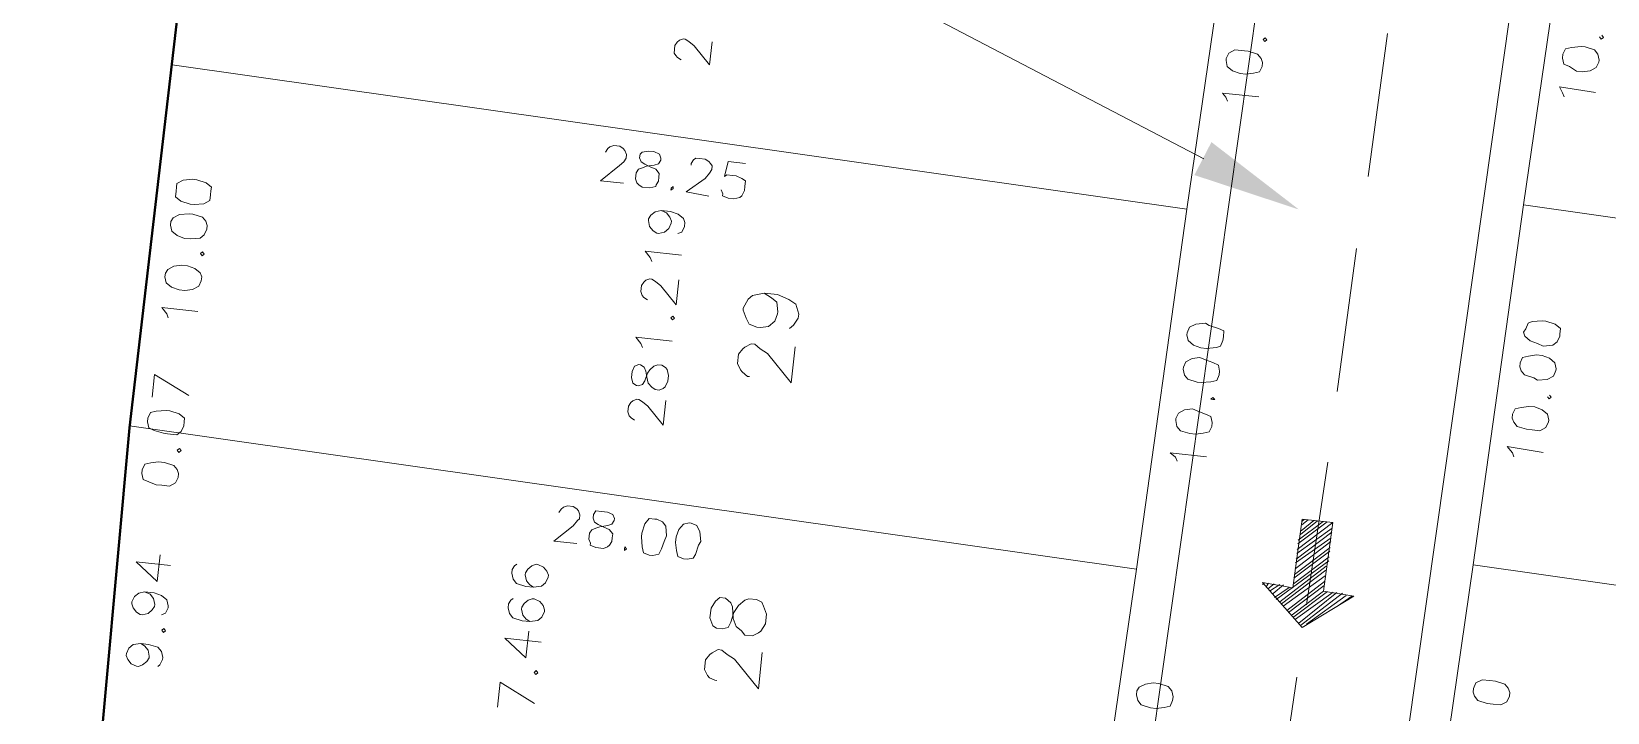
# Model space of a CAD drawing. Header units: metres. Extents: x -977055 to 805873, y -1033982 to 242021.
# Drawn here: x 2374.73 to 2418.34, y 748.14 to 766.97 of the extents above; entities that cross this region are included whole.
import ezdxf

# ---------------------------------------------------------------- set-up
doc = ezdxf.new("R2010")
doc.units = ezdxf.units.M
for name, color, linetype in [('PDF_acera', 7, 'Continuous'), ('PDF_areas por lote', 7, 'Continuous'), ('PDF_COTAS', 7, 'Continuous'), ('PDF_linea de centro', 7, 'Continuous'), ('PDF_LOTES', 7, 'Continuous'), ('PDF_No. lotes', 7, 'Continuous'), ('PDF_Poligono Ceres', 7, 'Continuous'), ('PDF_texto', 7, 'Continuous'), ('PDF_VIAS', 7, 'Continuous')]:
    doc.layers.add(name, color=color, linetype=linetype)

# ---------------------------------------------------------------- blocks, each defined once
blk = doc.blocks.new('CALLE')
at = {"layer": 'PDF_acera', "lineweight": 9}
blk.add_lwpolyline([(-252.9576, -89.201952), (-307.105344, -49.702464), (-306.046944, -17.865792), (-307.317024, -16.51104), (-314.76816, -16.257024), (-401.895648, -17.950464), (-475.348608, -28.280448), (-505.661184, -25.18992), (-527.252544, -16.595712), (-544.694976, -0.169344), (-560.697984, 15.706656), (-555.067296, 23.07312), (-538.30224, 6.435072), (-522.299232, -8.67888), (-503.417376, -16.172352), (-483.942816, -18.162144), (-475.517952, -19.008864), (-402.61536, -8.763552), (-314.725824, -7.070112), (-69.8544, -15.410304), (-68.457312, -14.097888), (-67.94928, 1.100736)], dxfattribs=at)
blk.add_lwpolyline([(-202.620096, -50.252832), (-201.265344, -48.982752), (-200.206944, -17.865792), (-201.477024, -16.468704), (-297.368064, -13.208832), (-298.722816, -14.478912), (-299.781216, -45.595872), (-298.511136, -46.950624)], close=True, dxfattribs=at)
at = {"layer": 'PDF_areas por lote', "lineweight": 9}
for points in [[(-247.115232, 4.2336), (-246.734208, 5.037984), (-247.284576, 5.037984)], [(-245.76048, 4.2336), (-245.76048, 5.037984), (-246.141504, 4.529952), (-245.5488, 4.529952)], [(-244.871424, 4.953312), (-244.91376, 4.995648), (-244.998432, 5.037984), (-245.083104, 5.037984), (-245.210112, 4.995648), (-245.294784, 4.910976), (-245.33712, 4.699296), (-245.33712, 4.529952), (-245.294784, 4.360608), (-245.210112, 4.275936), (-245.083104, 4.2336), (-245.040768, 4.2336), (-244.956096, 4.275936), (-244.871424, 4.360608), (-244.829088, 4.487616), (-244.829088, 4.529952), (-244.871424, 4.614624), (-244.956096, 4.699296), (-245.040768, 4.741632), (-245.083104, 4.741632), (-245.210112, 4.699296), (-245.294784, 4.614624), (-245.33712, 4.529952)], [(-244.109376, 4.953312), (-244.151712, 4.995648), (-244.236384, 5.037984), (-244.321056, 5.037984), (-244.448064, 4.995648), (-244.532736, 4.910976), (-244.575072, 4.699296), (-244.575072, 4.529952), (-244.532736, 4.360608), (-244.448064, 4.275936), (-244.321056, 4.2336), (-244.27872, 4.2336), (-244.194048, 4.275936), (-244.109376, 4.360608), (-244.06704, 4.487616), (-244.06704, 4.529952), (-244.109376, 4.614624), (-244.194048, 4.699296), (-244.27872, 4.741632), (-244.321056, 4.741632), (-244.448064, 4.699296), (-244.532736, 4.614624), (-244.575072, 4.529952)], [(-240.68016, 2.709504), (-240.637824, 2.794176), (-240.595488, 2.836512), (-240.510816, 2.878848), (-240.383808, 2.878848), (-240.299136, 2.836512), (-240.2568, 2.794176), (-240.214464, 2.709504), (-240.214464, 2.667168), (-240.2568, 2.582496), (-240.341472, 2.455488), (-240.722496, 2.074464), (-240.172128, 2.074464)], [(-239.071392, 2.709504), (-238.98672, 2.75184), (-238.859712, 2.878848), (-238.859712, 2.074464)], [(-238.012992, 2.709504), (-237.970656, 2.794176), (-237.92832, 2.836512), (-237.843648, 2.878848), (-237.71664, 2.878848), (-237.631968, 2.836512), (-237.589632, 2.794176), (-237.547296, 2.709504), (-237.547296, 2.667168), (-237.589632, 2.582496), (-237.674304, 2.455488), (-238.055328, 2.074464), (-237.50496, 2.074464)], [(-237.166272, 2.709504), (-237.0816, 2.75184), (-236.954592, 2.878848), (-236.954592, 2.074464)], [(-236.0232, 2.624832), (-236.065536, 2.497824), (-236.150208, 2.413152), (-236.23488, 2.370816), (-236.277216, 2.370816), (-236.404224, 2.413152), (-236.488896, 2.497824), (-236.531232, 2.624832), (-236.531232, 2.667168), (-236.488896, 2.75184), (-236.404224, 2.836512), (-236.277216, 2.878848), (-236.23488, 2.878848), (-236.150208, 2.836512), (-236.065536, 2.75184), (-236.0232, 2.624832), (-236.0232, 2.413152), (-236.065536, 2.243808), (-236.150208, 2.1168), (-236.23488, 2.074464), (-236.319552, 2.074464), (-236.44656, 2.1168), (-236.488896, 2.201472)], [(-232.678656, 2.54016), (-232.63632, 2.624832), (-232.593984, 2.667168), (-232.551648, 2.709504), (-232.382304, 2.709504), (-232.297632, 2.667168), (-232.255296, 2.624832), (-232.21296, 2.54016), (-232.21296, 2.497824), (-232.255296, 2.413152), (-232.339968, 2.286144), (-232.720992, 1.90512), (-232.21296, 1.90512)]]:
    blk.add_lwpolyline(points, dxfattribs=at)
for points in [[(-246.437856, 4.318272), (-246.480192, 4.275936), (-246.437856, 4.2336), (-246.39552, 4.275936)], [(-239.748768, 2.878848), (-239.875776, 2.836512), (-239.918112, 2.75184), (-239.918112, 2.709504), (-239.875776, 2.624832), (-239.791104, 2.582496), (-239.62176, 2.54016), (-239.537088, 2.497824), (-239.452416, 2.413152), (-239.41008, 2.32848), (-239.41008, 2.243808), (-239.452416, 2.159136), (-239.494752, 2.1168), (-239.62176, 2.074464), (-239.748768, 2.074464), (-239.875776, 2.1168), (-239.918112, 2.159136), (-239.960448, 2.243808), (-239.960448, 2.32848), (-239.918112, 2.413152), (-239.83344, 2.497824), (-239.706432, 2.54016), (-239.579424, 2.582496), (-239.494752, 2.624832), (-239.452416, 2.709504), (-239.452416, 2.75184), (-239.494752, 2.836512), (-239.62176, 2.878848)], [(-238.35168, 2.159136), (-238.394016, 2.1168), (-238.35168, 2.074464), (-238.309344, 2.1168)]]:
    blk.add_lwpolyline(points, close=True, dxfattribs=at)
at = {"layer": 'PDF_COTAS', "lineweight": 9}
for points in [[(-246.734208, 12.997152), (-246.776544, 12.91248), (-246.861216, 12.827808), (-246.988224, 12.785472), (-247.03056, 12.785472), (-247.115232, 12.827808), (-247.199904, 12.91248), (-247.24224, 12.997152), (-247.24224, 13.039488), (-247.199904, 13.166496), (-247.115232, 13.251168), (-247.03056, 13.293504), (-246.988224, 13.293504), (-246.861216, 13.251168), (-246.776544, 13.166496), (-246.734208, 12.997152), (-246.734208, 12.827808), (-246.776544, 12.616128), (-246.861216, 12.531456), (-246.988224, 12.48912), (-247.03056, 12.48912), (-247.157568, 12.531456), (-247.199904, 12.573792)], [(-245.591136, 13.039488), (-245.633472, 12.91248), (-245.718144, 12.827808), (-245.845152, 12.785472), (-245.887488, 12.785472), (-245.97216, 12.827808), (-246.056832, 12.91248), (-246.099168, 13.039488), (-246.099168, 13.081824), (-246.056832, 13.166496), (-245.97216, 13.251168), (-245.887488, 13.293504), (-245.845152, 13.293504), (-245.718144, 13.251168), (-245.633472, 13.166496), (-245.591136, 13.039488), (-245.591136, 12.827808), (-245.633472, 12.658464), (-245.718144, 12.531456), (-245.845152, 12.48912), (-245.887488, 12.48912), (-246.014496, 12.531456), (-246.056832, 12.616128)], [(-244.956096, 12.531456), (-244.956096, 13.293504), (-245.33712, 12.785472), (-244.744416, 12.785472)], [(-241.188192, 12.531456), (-240.807168, 13.33584), (-241.3152, 13.33584)], [(-239.537088, 13.166496), (-239.452416, 13.208832), (-239.325408, 13.33584), (-239.325408, 12.531456)], [(-240.299136, -9.271584), (-240.214464, -9.229248), (-240.129792, -9.10224), (-240.129792, -9.906624)], [(-232.297632, -9.5256), (-232.21296, -9.483264), (-232.128288, -9.398592), (-232.128288, -10.202976)], [(-239.41008, -16.638048), (-239.325408, -16.595712), (-239.1984, -16.468704), (-239.240736, -17.273088)], [(-231.408576, -16.892064), (-231.323904, -16.849728), (-231.196896, -16.765056), (-231.239232, -17.56944)], [(-238.012992, -17.230752), (-238.055328, -17.273088), (-238.012992, -17.315424), (-237.970656, -17.273088)], [(-230.011488, -17.527104), (-230.053824, -17.56944), (-230.011488, -17.611776), (-229.969152, -17.56944)]]:
    blk.add_lwpolyline(points, dxfattribs=at)
for points in [[(-243.00864, 13.378176), (-243.135648, 13.33584), (-243.177984, 13.208832), (-243.22032, 13.039488), (-243.22032, 12.91248), (-243.22032, 12.743136), (-243.135648, 12.616128), (-243.00864, 12.573792), (-242.923968, 12.573792), (-242.839296, 12.616128), (-242.754624, 12.7008), (-242.712288, 12.91248), (-242.712288, 13.039488), (-242.754624, 13.208832), (-242.79696, 13.33584), (-242.923968, 13.378176)], [(-241.865568, 13.378176), (-241.992576, 13.33584), (-242.034912, 13.208832), (-242.077248, 12.997152), (-242.077248, 12.91248), (-242.077248, 12.7008), (-241.992576, 12.616128), (-241.865568, 12.573792), (-241.780896, 12.573792), (-241.696224, 12.573792), (-241.611552, 12.7008), (-241.569216, 12.91248), (-241.569216, 12.997152), (-241.611552, 13.208832), (-241.653888, 13.33584), (-241.780896, 13.378176)], [(-238.648032, 13.33584), (-238.77504, 13.293504), (-238.859712, 13.166496), (-238.902048, 12.997152), (-238.902048, 12.870144), (-238.859712, 12.7008), (-238.77504, 12.573792), (-238.648032, 12.531456), (-238.56336, 12.531456), (-238.478688, 12.573792), (-238.394016, 12.7008), (-238.35168, 12.870144), (-238.35168, 12.997152), (-238.394016, 13.166496), (-238.478688, 13.293504), (-238.56336, 13.33584)], [(-237.50496, 13.33584), (-237.631968, 13.293504), (-237.71664, 13.166496), (-237.758976, 12.997152), (-237.758976, 12.870144), (-237.71664, 12.658464), (-237.631968, 12.573792), (-237.50496, 12.531456), (-237.420288, 12.531456), (-237.335616, 12.573792), (-237.250944, 12.658464), (-237.208608, 12.870144), (-237.208608, 12.954816), (-237.250944, 13.166496), (-237.335616, 13.293504), (-237.420288, 13.33584)], [(-236.742912, 13.293504), (-236.86992, 13.293504), (-236.954592, 13.166496), (-236.996928, 12.954816), (-236.996928, 12.870144), (-236.954592, 12.658464), (-236.86992, 12.531456), (-236.742912, 12.531456), (-236.65824, 12.531456), (-236.573568, 12.531456), (-236.488896, 12.658464), (-236.44656, 12.870144), (-236.44656, 12.954816), (-236.488896, 13.166496), (-236.573568, 13.293504), (-236.65824, 13.293504)], [(-246.39552, 12.573792), (-246.437856, 12.531456), (-246.39552, 12.48912), (-246.353184, 12.531456)], [(-242.415936, 12.658464), (-242.458272, 12.616128), (-242.415936, 12.573792), (-242.3736, 12.616128)], [(-238.055328, 12.616128), (-238.097664, 12.573792), (-238.055328, 12.531456), (-238.012992, 12.573792)], [(-243.516672, 3.683232), (-243.516672, 4.191264), (-243.135648, 3.81024), (-243.00864, 3.725568), (-242.966304, 3.683232), (-242.881632, 3.683232), (-242.79696, 3.725568), (-242.754624, 3.767904), (-242.712288, 3.852576), (-242.712288, 3.979584), (-242.754624, 4.064256), (-242.79696, 4.106592), (-242.881632, 4.148928), (-242.79696, 4.106592), (-242.754624, 4.064256), (-242.712288, 3.979584), (-242.712288, 3.852576), (-242.754624, 3.767904), (-242.79696, 3.725568), (-242.881632, 3.683232), (-242.966304, 3.683232), (-243.00864, 3.725568), (-243.135648, 3.81024), (-243.516672, 4.191264)], [(-235.515168, 3.513888), (-235.515168, 4.02192), (-235.134144, 3.640896), (-235.049472, 3.556224), (-234.9648, 3.513888), (-234.880128, 3.513888), (-234.795456, 3.556224), (-234.75312, 3.59856), (-234.710784, 3.683232), (-234.710784, 3.81024), (-234.75312, 3.894912), (-234.795456, 3.937248), (-234.880128, 3.979584), (-234.795456, 3.937248), (-234.75312, 3.894912), (-234.710784, 3.81024), (-234.710784, 3.683232), (-234.75312, 3.59856), (-234.795456, 3.556224), (-234.880128, 3.513888), (-234.9648, 3.513888), (-235.049472, 3.556224), (-235.134144, 3.640896), (-235.515168, 4.02192)], [(-242.754624, 3.217536), (-242.754624, 3.344544), (-242.839296, 3.38688), (-242.923968, 3.38688), (-243.00864, 3.344544), (-243.050976, 3.259872), (-243.093312, 3.132864), (-243.135648, 3.005856), (-243.22032, 2.921184), (-243.304992, 2.921184), (-243.389664, 2.921184), (-243.474336, 2.96352), (-243.516672, 3.005856), (-243.559008, 3.090528), (-243.559008, 3.259872), (-243.516672, 3.38688), (-243.474336, 3.38688), (-243.389664, 3.429216), (-243.262656, 3.429216), (-243.177984, 3.38688), (-243.135648, 3.302208), (-243.093312, 3.217536), (-243.050976, 3.048192), (-243.00864, 2.96352), (-242.923968, 2.921184), (-242.881632, 2.921184), (-242.79696, 2.96352), (-242.754624, 3.090528)], [(-242.754624, 3.217536), (-242.754624, 3.344544), (-242.839296, 3.38688), (-242.923968, 3.38688), (-243.00864, 3.344544), (-243.050976, 3.259872), (-243.093312, 3.132864), (-243.135648, 3.005856), (-243.22032, 2.921184), (-243.304992, 2.921184), (-243.389664, 2.921184), (-243.474336, 2.96352), (-243.516672, 3.005856), (-243.559008, 3.090528), (-243.559008, 3.259872), (-243.516672, 3.38688), (-243.474336, 3.38688), (-243.389664, 3.429216), (-243.262656, 3.429216), (-243.177984, 3.38688), (-243.135648, 3.302208), (-243.093312, 3.217536), (-243.050976, 3.048192), (-243.00864, 2.96352), (-242.923968, 2.921184), (-242.881632, 2.921184), (-242.79696, 2.96352), (-242.754624, 3.090528)], [(-234.75312, 3.048192), (-234.795456, 3.1752), (-234.837792, 3.217536), (-234.922464, 3.217536), (-235.007136, 3.1752), (-235.049472, 3.090528), (-235.091808, 2.96352), (-235.134144, 2.836512), (-235.218816, 2.75184), (-235.303488, 2.75184), (-235.38816, 2.75184), (-235.472832, 2.794176), (-235.515168, 2.794176), (-235.557504, 2.921184), (-235.557504, 3.090528), (-235.515168, 3.1752), (-235.472832, 3.217536), (-235.38816, 3.259872), (-235.261152, 3.259872), (-235.17648, 3.217536), (-235.134144, 3.132864), (-235.091808, 3.048192), (-235.049472, 2.878848), (-235.007136, 2.794176), (-234.922464, 2.75184), (-234.880128, 2.75184), (-234.795456, 2.794176), (-234.75312, 2.921184)], [(-234.75312, 3.048192), (-234.795456, 3.1752), (-234.837792, 3.217536), (-234.922464, 3.217536), (-235.007136, 3.1752), (-235.049472, 3.090528), (-235.091808, 2.96352), (-235.134144, 2.836512), (-235.218816, 2.75184), (-235.303488, 2.75184), (-235.38816, 2.75184), (-235.472832, 2.794176), (-235.515168, 2.794176), (-235.557504, 2.921184), (-235.557504, 3.090528), (-235.515168, 3.1752), (-235.472832, 3.217536), (-235.38816, 3.259872), (-235.261152, 3.259872), (-235.17648, 3.217536), (-235.134144, 3.132864), (-235.091808, 3.048192), (-235.049472, 2.878848), (-235.007136, 2.794176), (-234.922464, 2.75184), (-234.880128, 2.75184), (-234.795456, 2.794176), (-234.75312, 2.921184)], [(-243.474336, 2.624832), (-243.516672, 2.624832), (-243.559008, 2.624832), (-243.516672, 2.582496)], [(-243.474336, 2.624832), (-243.516672, 2.624832), (-243.559008, 2.624832), (-243.516672, 2.582496)], [(-235.472832, 2.413152), (-235.515168, 2.455488), (-235.557504, 2.455488), (-235.515168, 2.413152)], [(-235.472832, 2.413152), (-235.515168, 2.455488), (-235.557504, 2.455488), (-235.515168, 2.413152)], [(-242.79696, 2.032128), (-242.79696, 2.159136), (-242.923968, 2.243808), (-243.135648, 2.286144), (-243.22032, 2.286144), (-243.432, 2.243808), (-243.559008, 2.201472), (-243.601344, 2.074464), (-243.601344, 1.989792), (-243.559008, 1.862784), (-243.432, 1.820448), (-243.262656, 1.778112), (-243.135648, 1.735776), (-242.923968, 1.778112), (-242.839296, 1.862784), (-242.79696, 1.989792)], [(-242.79696, 2.032128), (-242.79696, 2.159136), (-242.923968, 2.243808), (-243.135648, 2.286144), (-243.22032, 2.286144), (-243.432, 2.243808), (-243.559008, 2.201472), (-243.601344, 2.074464), (-243.601344, 1.989792), (-243.559008, 1.862784), (-243.432, 1.820448), (-243.262656, 1.778112), (-243.135648, 1.735776), (-242.923968, 1.778112), (-242.839296, 1.862784), (-242.79696, 1.989792)], [(-235.59984, 1.608768), (-235.557504, 2.1168), (-235.218816, 1.735776), (-235.091808, 1.651104), (-235.007136, 1.608768), (-234.922464, 1.608768), (-234.880128, 1.651104), (-234.837792, 1.69344), (-234.795456, 1.778112), (-234.795456, 1.90512), (-234.795456, 1.989792), (-234.837792, 2.032128), (-234.922464, 2.074464), (-234.9648, 2.074464), (-234.922464, 2.074464), (-234.837792, 2.032128), (-234.795456, 1.989792), (-234.795456, 1.90512), (-234.795456, 1.778112), (-234.837792, 1.69344), (-234.880128, 1.651104), (-234.922464, 1.608768), (-235.007136, 1.608768), (-235.091808, 1.651104), (-235.218816, 1.735776), (-235.557504, 2.1168)], [(-242.79696, 1.27008), (-242.839296, 1.397088), (-242.966304, 1.48176), (-243.135648, 1.524096), (-243.262656, 1.524096), (-243.432, 1.48176), (-243.559008, 1.439424), (-243.601344, 1.312416), (-243.601344, 1.227744), (-243.559008, 1.100736), (-243.474336, 1.0584), (-243.262656, 1.016064), (-243.177984, 0.973728), (-242.966304, 1.016064), (-242.839296, 1.100736), (-242.79696, 1.227744)], [(-242.79696, 1.27008), (-242.839296, 1.397088), (-242.966304, 1.48176), (-243.135648, 1.524096), (-243.262656, 1.524096), (-243.432, 1.48176), (-243.559008, 1.439424), (-243.601344, 1.312416), (-243.601344, 1.227744), (-243.559008, 1.100736), (-243.474336, 1.0584), (-243.262656, 1.016064), (-243.177984, 0.973728), (-242.966304, 1.016064), (-242.839296, 1.100736), (-242.79696, 1.227744)], [(-235.430496, 1.354752), (-235.515168, 1.312416), (-235.557504, 1.312416), (-235.59984, 1.185408), (-235.59984, 1.0584), (-235.557504, 0.931392), (-235.515168, 0.889056), (-235.38816, 0.84672), (-235.303488, 0.84672), (-235.17648, 0.84672), (-235.134144, 0.931392), (-235.091808, 1.0584), (-235.091808, 1.143072), (-235.091808, 1.27008), (-235.134144, 1.312416), (-234.795456, 1.27008), (-234.795456, 0.889056), (-234.795456, 1.27008), (-235.134144, 1.312416), (-235.091808, 1.27008), (-235.091808, 1.143072), (-235.091808, 1.0584), (-235.134144, 0.931392), (-235.17648, 0.84672), (-235.303488, 0.84672), (-235.38816, 0.84672), (-235.515168, 0.889056), (-235.557504, 0.931392), (-235.59984, 1.0584), (-235.59984, 1.185408), (-235.557504, 1.312416), (-235.515168, 1.312416)], [(-245.506464, -8.932896), (-245.633472, -8.975232), (-245.718144, -9.059904), (-245.76048, -9.271584), (-245.76048, -9.398592), (-245.718144, -9.567936), (-245.675808, -9.694944), (-245.5488, -9.73728), (-245.464128, -9.73728), (-245.33712, -9.694944), (-245.252448, -9.610272), (-245.210112, -9.398592), (-245.210112, -9.271584), (-245.252448, -9.10224), (-245.33712, -8.975232), (-245.421792, -8.932896)], [(-239.41008, -9.144576), (-239.537088, -9.186912), (-239.62176, -9.271584), (-239.664096, -9.483264), (-239.664096, -9.610272), (-239.62176, -9.779616), (-239.579424, -9.906624), (-239.452416, -9.94896), (-239.367744, -9.94896), (-239.240736, -9.906624), (-239.1984, -9.779616), (-239.156064, -9.610272), (-239.113728, -9.483264), (-239.156064, -9.31392), (-239.240736, -9.186912), (-239.367744, -9.144576)], [(-238.267008, -9.186912), (-238.394016, -9.229248), (-238.478688, -9.31392), (-238.521024, -9.5256), (-238.521024, -9.610272), (-238.478688, -9.821952), (-238.436352, -9.94896), (-238.309344, -9.991296), (-238.224672, -9.991296), (-238.097664, -9.94896), (-238.055328, -9.821952), (-238.012992, -9.652608), (-237.970656, -9.5256), (-238.012992, -9.356256), (-238.097664, -9.229248), (-238.224672, -9.186912)], [(-237.50496, -9.186912), (-237.631968, -9.229248), (-237.71664, -9.356256), (-237.758976, -9.5256), (-237.758976, -9.652608), (-237.71664, -9.864288), (-237.674304, -9.94896), (-237.547296, -9.991296), (-237.462624, -9.991296), (-237.335616, -9.991296), (-237.29328, -9.864288), (-237.250944, -9.652608), (-237.208608, -9.567936), (-237.250944, -9.356256), (-237.335616, -9.229248), (-237.462624, -9.186912)], [(-231.408576, -9.398592), (-231.535584, -9.440928), (-231.620256, -9.567936), (-231.662592, -9.73728), (-231.662592, -9.864288), (-231.620256, -10.033632), (-231.57792, -10.16064), (-231.450912, -10.202976), (-231.36624, -10.202976), (-231.281568, -10.16064), (-231.196896, -10.075968), (-231.15456, -9.864288), (-231.15456, -9.779616), (-231.15456, -9.567936), (-231.239232, -9.440928), (-231.36624, -9.398592)], [(-238.859712, -9.864288), (-238.859712, -9.906624), (-238.859712, -9.94896), (-238.817376, -9.906624)], [(-230.858208, -10.16064), (-230.900544, -10.202976), (-230.858208, -10.245312), (-230.815872, -10.202976)], [(-244.659744, -16.29936), (-244.744416, -16.341696), (-244.829088, -16.426368), (-244.871424, -16.638048), (-244.871424, -16.765056), (-244.871424, -16.9344), (-244.786752, -17.061408), (-244.659744, -17.103744), (-244.575072, -17.103744), (-244.4904, -17.061408), (-244.405728, -16.976736), (-244.363392, -16.765056), (-244.363392, -16.638048), (-244.363392, -16.468704), (-244.448064, -16.341696), (-244.575072, -16.29936)], [(-238.56336, -16.51104), (-238.648032, -16.553376), (-238.732704, -16.638048), (-238.77504, -16.849728), (-238.77504, -16.976736), (-238.77504, -17.14608), (-238.690368, -17.273088), (-238.56336, -17.315424), (-238.521024, -17.315424), (-238.394016, -17.273088), (-238.309344, -17.14608), (-238.267008, -16.976736), (-238.267008, -16.849728), (-238.309344, -16.680384), (-238.35168, -16.553376), (-238.478688, -16.51104)], [(-237.420288, -16.553376), (-237.50496, -16.595712), (-237.589632, -16.680384), (-237.631968, -16.892064), (-237.674304, -16.976736), (-237.631968, -17.188416), (-237.547296, -17.315424), (-237.420288, -17.35776), (-237.377952, -17.35776), (-237.250944, -17.315424), (-237.166272, -17.188416), (-237.123936, -17.019072), (-237.123936, -16.892064), (-237.166272, -16.72272), (-237.208608, -16.595712), (-237.335616, -16.553376)], [(-236.65824, -16.553376), (-236.742912, -16.595712), (-236.827584, -16.72272), (-236.86992, -16.892064), (-236.912256, -17.019072), (-236.86992, -17.230752), (-236.785248, -17.315424), (-236.65824, -17.35776), (-236.615904, -17.35776), (-236.488896, -17.35776), (-236.404224, -17.230752), (-236.361888, -17.019072), (-236.361888, -16.9344), (-236.404224, -16.72272), (-236.44656, -16.638048), (-236.573568, -16.595712)], [(-230.561856, -16.765056), (-230.688864, -16.807392), (-230.7312, -16.9344), (-230.815872, -17.103744), (-230.815872, -17.230752), (-230.773536, -17.400096), (-230.688864, -17.527104), (-230.561856, -17.56944), (-230.51952, -17.56944), (-230.392512, -17.527104), (-230.30784, -17.442432), (-230.265504, -17.230752), (-230.265504, -17.14608), (-230.30784, -16.9344), (-230.350176, -16.807392), (-230.477184, -16.765056)]]:
    blk.add_lwpolyline(points, close=True, dxfattribs=at)
at = {"layer": 'PDF_linea de centro', "lineweight": 9}
for points in [[(-244.744416, -12.404448), (-247.919616, -12.27744)], [(-239.960448, -12.573792), (-243.135648, -12.446784)], [(-235.218816, -12.7008), (-238.394016, -12.616128)], [(-230.434848, -12.870144), (-233.610048, -12.785472)]]:
    blk.add_lwpolyline(points, dxfattribs=at)
at = {"layer": 'PDF_LOTES', "lineweight": 20}
for points in [[(-249.99408, 13.632192), (-242.034912, 13.7592), (-241.992576, 13.7592), (-242.754624, -8.636544), (-250.756128, -8.340192)], [(-241.992576, 13.7592), (-233.991072, 13.674528), (-234.75312, -8.89056), (-242.754624, -8.636544)], [(-233.991072, 13.674528), (-225.989568, 13.632192), (-226.751616, -9.186912), (-234.75312, -8.89056)], [(-250.375104, -31.709664), (-242.415936, -32.006016), (-241.865568, -16.003008), (-249.867072, -15.706656)], [(-242.415936, -32.006016), (-234.414432, -32.260032), (-233.864064, -16.257024), (-241.865568, -16.003008)], [(-234.414432, -32.260032), (-226.412928, -32.514048), (-225.86256, -16.553376), (-233.864064, -16.257024)]]:
    blk.add_lwpolyline(points, close=True, dxfattribs=at)
at = {"layer": 'PDF_No. lotes', "lineweight": 20}
for points in [[(-246.18384, 0.296352), (-246.18384, 0.338688), (-246.141504, 0.465696), (-246.099168, 0.508032), (-245.97216, 0.592704), (-245.76048, 0.592704), (-245.633472, 0.508032), (-245.591136, 0.465696), (-245.506464, 0.338688), (-245.506464, 0.254016), (-245.591136, 0.127008), (-245.675808, -0.042336), (-246.268512, -0.63504), (-245.464128, -0.63504)], [(-239.452416, 0.296352), (-239.452416, 0.338688), (-239.367744, 0.465696), (-239.325408, 0.508032), (-239.1984, 0.592704), (-238.98672, 0.592704), (-238.859712, 0.508032), (-238.817376, 0.465696), (-238.732704, 0.338688), (-238.732704, 0.254016), (-238.817376, 0.127008), (-238.902048, -0.042336), (-239.494752, -0.63504), (-238.690368, -0.63504)], [(-237.589632, 0.169344), (-237.674304, 0), (-237.758976, -0.127008), (-237.970656, -0.169344), (-238.012992, -0.169344), (-238.182336, -0.127008), (-238.309344, 0), (-238.35168, 0.169344), (-238.35168, 0.254016), (-238.309344, 0.42336), (-238.182336, 0.508032), (-238.012992, 0.592704), (-237.970656, 0.592704), (-237.758976, 0.508032), (-237.674304, 0.42336), (-237.589632, 0.169344), (-237.589632, -0.127008), (-237.674304, -0.381024), (-237.758976, -0.550368), (-237.970656, -0.63504), (-238.055328, -0.63504), (-238.224672, -0.550368), (-238.309344, -0.465696)]]:
    blk.add_lwpolyline(points, dxfattribs=at)
blk.add_lwpolyline([(-244.829088, 0.592704), (-244.998432, 0.508032), (-245.040768, 0.42336), (-245.040768, 0.296352), (-244.998432, 0.169344), (-244.871424, 0.127008), (-244.659744, 0.084672), (-244.4904, 0), (-244.363392, -0.127008), (-244.321056, -0.21168), (-244.321056, -0.381024), (-244.363392, -0.508032), (-244.448064, -0.550368), (-244.617408, -0.63504), (-244.829088, -0.63504), (-244.998432, -0.550368), (-245.040768, -0.508032), (-245.12544, -0.381024), (-245.12544, -0.21168), (-245.040768, -0.127008), (-244.956096, 0), (-244.786752, 0.084672), (-244.532736, 0.127008), (-244.448064, 0.169344), (-244.363392, 0.296352), (-244.363392, 0.42336), (-244.448064, 0.508032), (-244.617408, 0.592704)], close=True, dxfattribs=at)
at = {"layer": 'PDF_Poligono Ceres', "lineweight": 40}
blk.add_lwpolyline([(-353.590272, 10.329984), (-329.628096, 10.118304), (-320.144832, 10.753344), (-303.591456, 11.896416), (-286.784064, 12.658464), (-259.435008, 13.462848), (-242.034912, 13.7592), (-222.348672, 13.589856), (-194.914944, 12.616128), (-163.035936, 9.440928)], dxfattribs=at)
at = {"layer": 'PDF_texto', "lineweight": 9}
blk.add_lwpolyline([(-233.610048, -9.144576), (-221.078592, 22.819104), (-213.712128, 22.819104)], dxfattribs=at)
at = {"layer": 'PDF_texto', "transparency": 33554559}
blk.add_solid([(-233.229024, -9.271584), (-234.499104, -11.346048), (-233.991072, -8.975232)], dxfattribs=at)
at = {"layer": 'PDF_VIAS', "lineweight": 20}
blk.add_lwpolyline([(-242.754624, -11.43072), (-242.79696, -12.108096), (-241.272864, -12.150432), (-241.272864, -12.827808), (-242.79696, -12.785472), (-242.839296, -13.462848), (-243.64368, -12.404448)], close=True, dxfattribs=at)
at = {"layer": 'PDF_VIAS', "lineweight": 9}
for points in [[(-242.754624, -11.473056), (-242.79696, -11.43072)], [(-242.119584, -12.827808), (-243.093312, -11.769408)], [(-242.79696, -12.023424), (-243.050976, -11.727072)], [(-242.754624, -11.896416), (-242.966304, -11.684736)], [(-242.754624, -11.811744), (-242.923968, -11.600064)], [(-242.754624, -11.684736), (-242.881632, -11.557728)], [(-242.754624, -11.557728), (-242.839296, -11.515392)], [(-242.79696, -12.785472), (-243.389664, -12.150432)], [(-242.669952, -12.785472), (-243.347328, -12.06576)], [(-242.58528, -12.785472), (-243.304992, -12.023424)], [(-242.458272, -12.785472), (-243.22032, -11.938752)], [(-242.331264, -12.785472), (-243.177984, -11.896416)], [(-242.246592, -12.785472), (-243.135648, -11.85408)], [(-242.034912, -12.827808), (-242.712288, -12.108096)], [(-241.907904, -12.827808), (-242.58528, -12.108096)], [(-241.823232, -12.827808), (-242.500608, -12.108096)], [(-241.696224, -12.827808), (-242.3736, -12.108096)], [(-241.611552, -12.827808), (-242.246592, -12.108096)], [(-241.484544, -12.827808), (-242.16192, -12.108096)], [(-241.399872, -12.827808), (-242.034912, -12.108096)], [(-241.272864, -12.827808), (-241.95024, -12.108096)], [(-241.272864, -12.7008), (-241.823232, -12.108096)], [(-241.272864, -12.616128), (-241.73856, -12.108096)], [(-241.272864, -12.48912), (-241.611552, -12.150432)], [(-241.272864, -12.404448), (-241.52688, -12.150432)], [(-241.272864, -12.27744), (-241.399872, -12.150432)], [(-241.272864, -12.192768), (-241.3152, -12.150432)], [(-242.79696, -13.208832), (-243.601344, -12.362112)], [(-242.79696, -13.081824), (-243.559008, -12.319776)], [(-242.839296, -13.293504), (-243.559008, -12.48912)], [(-242.79696, -12.997152), (-243.474336, -12.235104)], [(-242.79696, -12.870144), (-243.432, -12.192768)], [(-242.839296, -13.420512), (-243.093312, -13.12416)]]:
    blk.add_lwpolyline(points, dxfattribs=at)

msp = doc.modelspace()

# ---------------------------------------------------------------- block references
at = {"xscale": 1.255773352820658, "yscale": 1.255773352820658, "zscale": 1.255773352820658, "rotation": 83.85573648860341}
msp.add_blockref('CALLE', (2427.15058, 1056.36283, 1015.371), dxfattribs=at)

doc.saveas('drawing.dxf')
